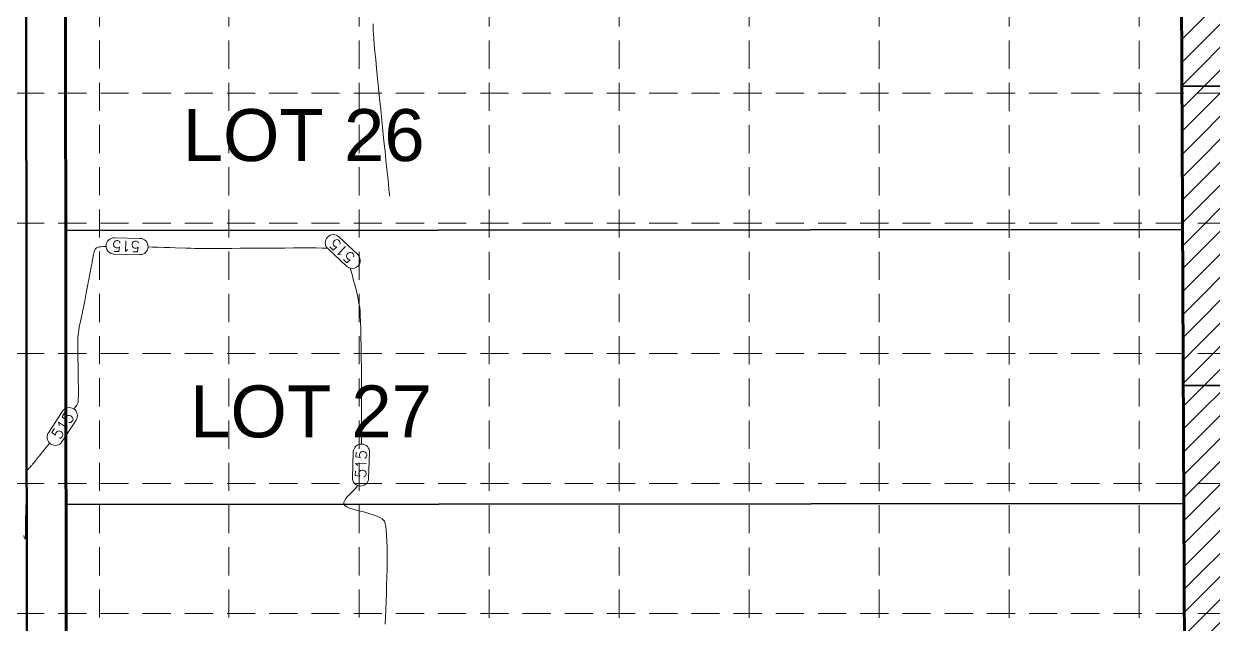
# Model space of a CAD drawing. Header units: feet. Extents: x -406 to 2003, y 7035 to 10885.
# Drawn here: x 343 to 893, y 8895 to 9172 of the extents above; entities that cross this region are included whole.
import ezdxf

# ---------------------------------------------------------------- set-up
doc = ezdxf.new("R2010")
doc.units = ezdxf.units.FT
doc.header["$LTSCALE"] = 40
doc.header["$MEASUREMENT"] = 0
doc.linetypes.add('HIDDEN', pattern=[0.375, 0.25, -0.125])
doc.linetypes.add('PHANTOM', pattern=[0.54, 0.24, -0.06, 0.06, -0.06, 0.06, -0.06])
for name, color, linetype, lineweight in [('1 PROPOSED CONTOURS', 35, 'Continuous', 0), ('boundary', 5, 'PHANTOM', 50), ('BOUNDLN', 1, 'PHANTOM', 80), ('LOT NUMBERS', 3, 'Continuous', 35), ('right of way', 3, 'Continuous', 40), ('SILT FENCE', 200, 'Continuous', 100)]:
    doc.layers.add(name, color=color, linetype=linetype, lineweight=lineweight)
for name, color, linetype in [('1 SODDED LOT', 2, 'Continuous'), ('GRID', 254, 'HIDDEN'), ('lot polys', 7, 'Continuous'), ('lots', 4, 'Continuous'), ('polys', 7, 'Continuous'), ('proposed pavement', 4, 'Continuous')]:
    doc.layers.add(name, color=color, linetype=linetype)
doc.styles.get("Standard").update_dxf_attribs({"font": 'ARIAL.TTF'})

msp = doc.modelspace()

# ---------------------------------------------------------------- hatches: boundary and pattern name
at = {"layer": '1 SODDED LOT', "linetype": 'Continuous'}
h = msp.add_hatch(dxfattribs=at)
h.set_pattern_fill('ANSI31', color=256, scale=60, angle=0.0961, style=0)
h.set_pattern_definition([(45.096133, (-8318.198, -519.389), (-5.3121915, 5.2943953), [])])
edge = h.paths.add_edge_path()
edge.add_line((881.04, 8591.24), (877.33, 9404.59))
edge.add_line((877.33, 9404.59), (1326.73, 9184.34))
edge.add_line((1326.73, 9184.34), (1344.07, 9179.13))
edge.add_line((1344.07, 9179.13), (1343.83, 9178.01))
edge.add_line((1343.83, 9178.01), (1343.38, 9174.85))
edge.add_line((1343.38, 9174.85), (1343.22, 9172.13))
edge.add_line((1343.22, 9172.13), (1343.2, 9169.01))
edge.add_line((1343.2, 9169.01), (1343.38, 9166.7))
edge.add_line((1343.38, 9166.7), (1343.42, 9166.09))
edge.add_line((1343.42, 9166.09), (1343.73, 9163.98))
edge.add_line((1343.73, 9163.98), (1343.91, 9162.66))
edge.add_line((1343.91, 9162.66), (1344.53, 9160.1))
edge.add_line((1344.53, 9160.1), (1345.27, 9157.5))
edge.add_line((1345.27, 9157.5), (1346.31, 9154.71))
edge.add_line((1346.31, 9154.71), (1347.66, 9151.76))
edge.add_line((1347.66, 9151.76), (1348.83, 9149.64))
edge.add_line((1348.83, 9149.64), (1350.01, 9147.66))
edge.add_arc((1380.17, 9165.66), 35.12, 210.8238, 238.4872)
edge.add_arc((1323.27, 9072.84), 73.75, 55.0478, 58.4872, ccw=False)
edge.add_arc((1358.57, 9123.35), 12.12, 41.9563, 55.0478, ccw=False)
edge.add_arc((1350.88, 9116.44), 22.46, 5.3474, 41.9563, ccw=False)
edge.add_line((1373.25, 9118.53), (1374.31, 8591.99))
edge.add_line((1374.31, 8591.99), (881.04, 8591.24))

# ---------------------------------------------------------------- linework, layer by layer
at = {"layer": '1 PROPOSED CONTOURS', "color": 35}
for points, elevation in [([(504.85, 9170.52), (504.85, 9172.3)], 510), ([(505.7, 9159.52), (505.4, 9162.77)], 510), ([(506.89, 9147.26), (506.46, 9151.69)], 510), ([(507.85, 9137.74), (507.36, 9142.58)], 510), ([(511.91, 9098.42), (511.59, 9101.53)], 510), ([(375.92, 9066.96), (375.78, 9066.39)], 515), ([(376.31, 9067.88), (376.09, 9067.43)], 515), ([(376.52, 9068.25), (376.31, 9067.88)], 515), ([(376.75, 9068.56), (376.52, 9068.25)], 515), ([(405.58, 9069.11), (402.92, 9069.2)], 515), ([(413.51, 9068.84), (410.92, 9068.93)], 515), ([(420.41, 9068.64), (418.3, 9068.69)], 515), ([(423.86, 9068.56), (422.28, 9068.59)], 515), ([(425.31, 9068.55), (423.86, 9068.56)], 515), ([(429.81, 9068.55), (427.31, 9068.55)], 515), ([(447.49, 9068.66), (443.47, 9068.63)], 515), ([(464.11, 9068.76), (460, 9068.73)], 515), ([(481.38, 9068.76), (478.57, 9068.77)], 515), ([(483.68, 9068.73), (481.38, 9068.76)], 515), ([(375.13, 9062.51), (375.01, 9061.85)], 515), ([(373.75, 9055.38), (373.61, 9054.63)], 515), ([(374.65, 9059.99), (374.51, 9059.26)], 515), ([(495.69, 9054.42), (495.12, 9056.5)], 515), ([(373.44, 9053.78), (373.25, 9052.8)], 515), ([(373.61, 9054.63), (373.44, 9053.78)], 515), ([(371.62, 9044.37), (371.46, 9043.56)], 515), ([(372.5, 9048.89), (372.34, 9048.08)], 515), ([(497.76, 9046.1), (497.3, 9048.09)], 515), ([(370.64, 9039.3), (370.42, 9038.19)], 515), ([(371.46, 9043.56), (371.31, 9042.78)], 515), ([(498.82, 9039.74), (498.7, 9041.1)], 515), ([(498.94, 9037.61), (498.82, 9039.74)], 515), ([(369.72, 9035.02), (369.48, 9034.05)], 515), ([(369.95, 9036.02), (369.72, 9035.02)], 515), ([(368.68, 9029.78), (368.54, 9028.47)], 515), ([(368.86, 9030.97), (368.68, 9029.78)], 515), ([(368.44, 9026.02), (368.43, 9024.21)], 515), ([(368.43, 9024.21), (368.44, 9022.11)], 515), ([(499.4, 9018.37), (499.32, 9023.09)], 515), ([(499.53, 9002.91), (499.5, 9008.2)], 515), ([(368.69, 9004.57), (368.7, 9002.44)], 515), ([(368.7, 9002.44), (368.7, 9000.59)], 515), ([(499.55, 8992.33), (499.55, 8997.59)], 515), ([(499.53, 8987.21), (499.55, 8992.33)], 515), ([(355, 8978.21), (354.37, 8977.42)], 515), ([(351.58, 8973.93), (351.05, 8973.27)], 515), ([(352.93, 8975.62), (352.22, 8974.74)], 515), ([(353.66, 8976.54), (352.93, 8975.62)], 515), ([(345.88, 8967.06), (345.55, 8966.69)], 515), ([(346.25, 8967.42), (345.88, 8967.06)], 515), ([(347.57, 8968.92), (347.12, 8968.36)], 515), ([(348.09, 8969.57), (347.57, 8968.92)], 515), ([(349.13, 8970.87), (348.62, 8970.24)], 515), ([(349.56, 8971.41), (349.13, 8970.87)], 515), ([(349.87, 8971.79), (349.56, 8971.41)], 515), ([(350, 8971.96), (349.87, 8971.79)], 515), ([(344.78, 8964.5), (344.79, 8963.93)], 515), ([(344.84, 8963.41), (344.89, 8962.96)], 515), ([(344.89, 8962.17), (344.88, 8961.85)], 515), ([(344.89, 8962.96), (344.9, 8962.59)], 515), ([(344.73, 8957.06), (344.69, 8955.87)], 515), ([(344.8, 8959.22), (344.76, 8958.19)], 515), ([(344.86, 8961.12), (344.84, 8960.74)], 515), ([(494.71, 8955.71), (495.69, 8956.7)], 515), ([(495.69, 8956.7), (496.64, 8957.74)], 515), ([(344.65, 8954.69), (344.62, 8953.58)], 515), ([(491.33, 8950.92), (491.38, 8951.41)], 515), ([(491.36, 8950.6), (491.33, 8950.92)], 515), ([(491.4, 8950.44), (491.36, 8950.6)], 515), ([(491.45, 8950.31), (491.4, 8950.44)], 515), ([(491.61, 8952.08), (492.14, 8952.94)], 515), ([(492.14, 8952.94), (492.87, 8953.83)], 515), ([(492.87, 8953.83), (493.75, 8954.75)], 515), ([(344.36, 8945.66), (344.34, 8945.04)], 515), ([(344.41, 8947.05), (344.39, 8946.41)], 515), ([(344.5, 8949.88), (344.47, 8949.11)], 515), ([(491.98, 8949.68), (491.61, 8950.05)], 515), ([(493.93, 8948.7), (492.71, 8949.23)], 515), ([(495.45, 8948.2), (493.93, 8948.7)], 515), ([(502.93, 8946.2), (500.99, 8946.73)], 515), ([(344.29, 8943.34), (344.26, 8942.59)], 515), ([(344.26, 8941.86), (344.28, 8940.88)], 515), ([(344.28, 8940.88), (344.3, 8939.74)], 515), ([(344.32, 8944.5), (344.31, 8943.96)], 515), ([(509.6, 8943.13), (509, 8943.65)], 515), ([(343.77, 8934.73), (343.62, 8935.19)], 515), ([(343.89, 8934.53), (343.77, 8934.73)], 515), ([(344, 8934.46), (343.96, 8934.47)], 515), ([(344.11, 8934.55), (344.04, 8934.47)], 515), ([(344.32, 8936.21), (344.27, 8935.31)], 515), ([(344.34, 8937.31), (344.32, 8936.21)], 515), ([(511.29, 8930.68), (511.22, 8933.61)], 515), ([(511.32, 8927.48), (511.29, 8930.68)], 515), ([(511.31, 8924.07), (511.32, 8927.48)], 515), ([(510.86, 8905.55), (510.99, 8909.28)], 515)]:
    msp.add_lwpolyline(points, dxfattribs=dict(at, elevation=elevation))
at = {"layer": '1 PROPOSED CONTOURS', "color": 35, "extrusion": (0.999598, 0.028342, 0), "elevation": 764.56}
msp.add_lwpolyline([(9151, 510), (9152.53, 510)], dxfattribs=at)
at = {"layer": '1 PROPOSED CONTOURS', "color": 35, "extrusion": (0.997818, 0.066027, 0), "elevation": 1109.19}
msp.add_lwpolyline([(9114.23, 510), (9115.65, 510)], dxfattribs=at)
at = {"layer": '1 PROPOSED CONTOURS', "color": 35, "extrusion": (0.996691, 0.081279, 0), "elevation": 1248.45}
msp.add_lwpolyline([(9094.1, 510), (9096.2, 510)], dxfattribs=at)
at = {"layer": '1 PROPOSED CONTOURS', "color": 35, "extrusion": (0.996079, 0.088468, 0), "elevation": 1314.03}
msp.add_lwpolyline([(9082.13, 510), (9084.85, 510)], dxfattribs=at)
at = {"layer": '1 PROPOSED CONTOURS', "color": 35, "extrusion": (0.995442, 0.09537, 0), "elevation": 1376.94}
msp.add_lwpolyline([(9065.8, 510), (9069.54, 510)], dxfattribs=at)
at = {"layer": '1 PROPOSED CONTOURS', "color": 35, "extrusion": (0.995257, 0.097284, 0), "elevation": 1394.37}
msp.add_lwpolyline([(9059.01, 510), (9063.14, 510)], dxfattribs=at)
at = {"layer": '1 PROPOSED CONTOURS', "color": 35, "extrusion": (0.995009, 0.099781, 0), "elevation": 1417.09}
msp.add_lwpolyline([(9046.33, 510), (9051.03, 510)], dxfattribs=at)
at = {"layer": '1 PROPOSED CONTOURS', "color": 35, "extrusion": (0.994854, 0.101316, 0), "elevation": 1431.04}
msp.add_lwpolyline([(9034.29, 510), (9039.26, 510)], dxfattribs=at)
at = {"layer": '1 PROPOSED CONTOURS', "color": 35, "extrusion": (0.994798, 0.10187, 0), "elevation": 1436.07}
msp.add_lwpolyline([(9028.49, 510), (9033.49, 510)], dxfattribs=at)
at = {"layer": '1 PROPOSED CONTOURS', "color": 35, "extrusion": (0.994751, 0.102322, 0), "elevation": 1440.17}
msp.add_lwpolyline([(9022.89, 510), (9027.84, 510)], dxfattribs=at)
at = {"layer": '1 PROPOSED CONTOURS', "color": 35, "extrusion": (0.994713, 0.10269, 0), "elevation": 1443.51}
msp.add_lwpolyline([(9017.52, 510), (9022.35, 510)], dxfattribs=at)
at = {"layer": '1 PROPOSED CONTOURS', "color": 35, "extrusion": (0.994683, 0.102986, 0), "elevation": 1446.19}
msp.add_lwpolyline([(9012.45, 510), (9017.09, 510)], dxfattribs=at)
at = {"layer": '1 PROPOSED CONTOURS', "color": 35, "extrusion": (0.994659, 0.103213, 0), "elevation": 1448.25}
msp.add_lwpolyline([(9007.75, 510), (9012.12, 510)], dxfattribs=at)
at = {"layer": '1 PROPOSED CONTOURS', "color": 35, "extrusion": (0.994643, 0.103371, 0), "elevation": 1449.68}
msp.add_lwpolyline([(9003.5, 510), (9007.52, 510)], dxfattribs=at)
at = {"layer": '1 PROPOSED CONTOURS', "color": 35, "extrusion": (0.994635, 0.103451, 0), "elevation": 1450.4}
msp.add_lwpolyline([(8999.77, 510), (9003.38, 510)], dxfattribs=at)
at = {"layer": '1 PROPOSED CONTOURS', "color": 35, "extrusion": (0.994657, 0.103234, 0), "elevation": 1448.44}
msp.add_lwpolyline([(8994.4, 510), (8996.96, 510)], dxfattribs=at)
at = {"layer": '1 PROPOSED CONTOURS', "color": 35, "extrusion": (0.994703, 0.102788, 0), "elevation": 1444.41}
msp.add_lwpolyline([(8993.46, 510), (8995.05, 510)], dxfattribs=at)
at = {"layer": '1 PROPOSED CONTOURS', "color": 35, "extrusion": (0.994781, 0.102033, 0), "elevation": 1437.59}
msp.add_lwpolyline([(8993.64, 510), (8994.55, 510)], dxfattribs=at)
at = {"layer": '1 PROPOSED CONTOURS', "color": 35, "extrusion": (0.994891, 0.10096, 0), "elevation": 1427.88}
msp.add_lwpolyline([(8994.73, 510), (8995.19, 510)], dxfattribs=at)
at = {"layer": '1 PROPOSED CONTOURS', "color": 35, "extrusion": (0.995006, 0.099817, 0), "elevation": 1417.55}
msp.add_lwpolyline([(8996.19, 510), (8996.37, 510)], dxfattribs=at)
at = {"layer": '1 PROPOSED CONTOURS', "color": 35, "linetype": 'Continuous', "elevation": 515}
for points in [[(385.32, 9073.46), (397.22, 9073.18)], [(397.05, 9065.69), (385.15, 9065.96)], [(495.28, 8962.71), (495.7, 8974.61)], [(503.19, 8974.35), (502.77, 8962.45)]]:
    msp.add_lwpolyline(points, dxfattribs=at)
at = {"layer": '1 PROPOSED CONTOURS', "color": 35, "linetype": 'Continuous', "extrusion": (0.684036, 0.729448, 0)}
for points, elevation in [([(5850.16, 515), (5838.25, 515)], 6953.5), ([(5838.25, 515), (5850.16, 515)], 6946)]:
    msp.add_lwpolyline(points, dxfattribs=dict(at, elevation=elevation))
at = {"layer": '1 PROPOSED CONTOURS', "color": 35, "extrusion": (-0.985926, 0.167182, 0), "elevation": 1145.25}
msp.add_lwpolyline([(-9001.61, 515), (-9000.94, 515)], dxfattribs=at)
at = {"layer": '1 PROPOSED CONTOURS', "color": 35, "extrusion": (0.938801, -0.344461, 0), "elevation": -2770.3}
msp.add_lwpolyline([(8642.06, 515), (8641.56, 515)], dxfattribs=at)
at = {"layer": '1 PROPOSED CONTOURS', "color": 35, "extrusion": (0.660945, -0.750434, 0), "elevation": -6556.34}
msp.add_lwpolyline([(6276.95, 515), (6276.55, 515)], dxfattribs=at)
at = {"layer": '1 PROPOSED CONTOURS', "color": 35, "extrusion": (0.512115, -0.858917, 0), "elevation": -7596.27}
msp.add_lwpolyline([(4968.6, 515), (4968.14, 515)], dxfattribs=at)
at = {"layer": '1 PROPOSED CONTOURS', "color": 35, "extrusion": (0.292538, -0.956254, 0), "elevation": -8561.91}
msp.add_lwpolyline([(3014.36, 515), (3013.98, 515)], dxfattribs=at)
at = {"layer": '1 PROPOSED CONTOURS', "color": 35, "extrusion": (-0.159365, 0.98722, 0), "elevation": 8893.05}
msp.add_lwpolyline([(-1818.88, 515), (-1818.29, 515)], dxfattribs=at)
at = {"layer": '1 PROPOSED CONTOURS', "color": 35, "extrusion": (0.102645, -0.994718, 0), "elevation": -8982.52}
msp.add_lwpolyline([(1308.08, 515), (1307.3, 515)], dxfattribs=at)
at = {"layer": '1 PROPOSED CONTOURS', "color": 35, "extrusion": (-0.071703, 0.997426, 0), "elevation": 9018.81}
msp.add_lwpolyline([(-1029.43, 515), (-1028.49, 515)], dxfattribs=at)
at = {"layer": '1 PROPOSED CONTOURS', "color": 35, "extrusion": (0.052414, -0.998625, 0), "elevation": -9037.02}
msp.add_lwpolyline([(856.02, 515), (854.95, 515)], dxfattribs=at)
at = {"layer": '1 PROPOSED CONTOURS', "color": 35, "extrusion": (0.039385, -0.999224, 0), "elevation": -9047.42}
msp.add_lwpolyline([(738.4, 515), (738.09, 515)], dxfattribs=at)
at = {"layer": '1 PROPOSED CONTOURS', "color": 35, "extrusion": (0.033845, 0.999427, 0), "elevation": 9077.64}
msp.add_lwpolyline([(-95.74, 515), (-93.71, 515)], dxfattribs=at)
at = {"layer": '1 PROPOSED CONTOURS', "color": 35, "extrusion": (0.034194, 0.999415, 0), "elevation": 9077.68}
msp.add_lwpolyline([(-97.92, 515), (-95.24, 515)], dxfattribs=at)
at = {"layer": '1 PROPOSED CONTOURS', "color": 35, "extrusion": (0.033872, 0.999426, 0), "elevation": 9077.65}
msp.add_lwpolyline([(-103.51, 515), (-100.85, 515)], dxfattribs=at)
at = {"layer": '1 PROPOSED CONTOURS', "color": 35, "extrusion": (0.032094, 0.999485, 0), "elevation": 9077.44}
msp.add_lwpolyline([(-124.72, 515), (-122.25, 515)], dxfattribs=at)
at = {"layer": '1 PROPOSED CONTOURS', "color": 35, "extrusion": (0.030447, 0.999536, 0), "elevation": 9077.23}
msp.add_lwpolyline([(-141.99, 515), (-139.68, 515)], dxfattribs=at)
at = {"layer": '1 PROPOSED CONTOURS', "color": 35, "extrusion": (0.024414, 0.999702, 0), "elevation": 9076.2}
msp.add_lwpolyline([(-200.75, 515), (-198.89, 515)], dxfattribs=at)
at = {"layer": '1 PROPOSED CONTOURS', "color": 35, "extrusion": (0.001123, 0.999999, 0), "elevation": 9069.02}
msp.add_lwpolyline([(-417.13, 515), (-415.12, 515)], dxfattribs=at)
at = {"layer": '1 PROPOSED CONTOURS', "color": 35, "extrusion": (0.004337, -0.999991, 0), "elevation": -9066.6}
msp.add_lwpolyline([(472.06, 515), (469.13, 515)], dxfattribs=at)
at = {"layer": '1 PROPOSED CONTOURS', "color": 35, "extrusion": (-0.005527, 0.999985, 0), "elevation": 9066.03}
msp.add_lwpolyline([(-486.14, 515), (-482.85, 515)], dxfattribs=at)
at = {"layer": '1 PROPOSED CONTOURS', "color": 35, "extrusion": (-0.006228, 0.999981, 0), "elevation": 9065.69}
msp.add_lwpolyline([(-496.1, 515), (-492.5, 515)], dxfattribs=at)
at = {"layer": '1 PROPOSED CONTOURS', "color": 35, "extrusion": (-0.006591, 0.999978, 0), "elevation": 9065.51}
msp.add_lwpolyline([(-503.23, 515), (-499.39, 515)], dxfattribs=at)
at = {"layer": '1 PROPOSED CONTOURS', "color": 35, "extrusion": (0.006576, -0.999978, 0), "elevation": -9065.52}
msp.add_lwpolyline([(511.26, 515), (507.12, 515)], dxfattribs=at)
at = {"layer": '1 PROPOSED CONTOURS', "color": 35, "extrusion": (0.00625, -0.99998, 0), "elevation": -9065.68}
msp.add_lwpolyline([(512.49, 515), (508.3, 515)], dxfattribs=at)
at = {"layer": '1 PROPOSED CONTOURS', "color": 35, "extrusion": (0.005709, -0.999984, 0), "elevation": -9065.96}
msp.add_lwpolyline([(511.76, 515), (507.58, 515)], dxfattribs=at)
at = {"layer": '1 PROPOSED CONTOURS', "color": 35, "extrusion": (0.003853, -0.999993, 0), "elevation": -9066.9}
msp.add_lwpolyline([(503.02, 515), (499.05, 515)], dxfattribs=at)
at = {"layer": '1 PROPOSED CONTOURS', "color": 35, "extrusion": (-0.002404, 0.999997, 0), "elevation": 9067.62}
msp.add_lwpolyline([(-493.66, 515), (-489.88, 515)], dxfattribs=at)
at = {"layer": '1 PROPOSED CONTOURS', "color": 35, "extrusion": (-0.000436926, 1, 0), "elevation": 9068.57}
msp.add_lwpolyline([(-479.34, 515), (-475.82, 515)], dxfattribs=at)
at = {"layer": '1 PROPOSED CONTOURS', "color": 35, "extrusion": (0.002289, 0.999997, 0), "elevation": 9069.85}
msp.add_lwpolyline([(-457.81, 515), (-454.62, 515)], dxfattribs=at)
at = {"layer": '1 PROPOSED CONTOURS', "color": 35, "extrusion": (0.98172, -0.190329, 0), "elevation": -1356.58}
for points in [[(8966.34, 515), (8965.68, 515)], [(8967.58, 515), (8966.96, 515)], [(8969, 515), (8968.24, 515)], [(8961.71, 515), (8960.99, 515)], [(8963.21, 515), (8962.44, 515)], [(8956.65, 515), (8955.89, 515)], [(8957.46, 515), (8956.65, 515)], [(8950.64, 515), (8949.77, 515)], [(8951.59, 515), (8950.64, 515)], [(8952.64, 515), (8951.59, 515)], [(8953.55, 515), (8952.64, 515)], [(8948.16, 515), (8947.35, 515)]]:
    msp.add_lwpolyline(points, dxfattribs=at)
at = {"layer": '1 PROPOSED CONTOURS', "color": 35, "extrusion": (-0.98172, 0.190329, 0), "elevation": 1356.58}
for points in [[(-8966.96, 515), (-8966.34, 515)], [(-8962.44, 515), (-8961.71, 515)], [(-8964.08, 515), (-8963.21, 515)], [(-8964.94, 515), (-8964.08, 515)], [(-8955.14, 515), (-8954.38, 515)], [(-8955.89, 515), (-8955.14, 515)], [(-8958.35, 515), (-8957.46, 515)], [(-8945.61, 515), (-8944.61, 515)], [(-8946.51, 515), (-8945.61, 515)], [(-8947.35, 515), (-8946.51, 515)]]:
    msp.add_lwpolyline(points, dxfattribs=at)
at = {"layer": '1 PROPOSED CONTOURS', "color": 35, "extrusion": (0.98489, -0.173181, 0), "elevation": -1199.97}
msp.add_lwpolyline([(8992.2, 515), (8991.29, 515)], dxfattribs=at)
at = {"layer": '1 PROPOSED CONTOURS', "color": 35, "extrusion": (0.988802, -0.149233, 0), "elevation": -981.44}
msp.add_lwpolyline([(9019.51, 515), (9018.67, 515)], dxfattribs=at)
at = {"layer": '1 PROPOSED CONTOURS', "color": 35, "extrusion": (-0.989436, 0.144968, 0), "elevation": 942.54}
msp.add_lwpolyline([(-9024.42, 515), (-9023.66, 515)], dxfattribs=at)
at = {"layer": '1 PROPOSED CONTOURS', "color": 35, "extrusion": (0.957265, 0.289211, 0), "elevation": 3093.22}
msp.add_lwpolyline([(8528.35, 515), (8529.32, 515)], dxfattribs=at)
at = {"layer": '1 PROPOSED CONTOURS', "color": 35, "extrusion": (0.960671, 0.277689, 0), "elevation": 2990.54}
msp.add_lwpolyline([(8562.83, 515), (8564.9, 515)], dxfattribs=at)
at = {"layer": '1 PROPOSED CONTOURS', "color": 35, "extrusion": (0.966336, 0.257283, 0), "elevation": 2808.55}
msp.add_lwpolyline([(8619.88, 515), (8622.08, 515)], dxfattribs=at)
at = {"layer": '1 PROPOSED CONTOURS', "color": 35, "extrusion": (0.969025, 0.246961, 0), "elevation": 2716.45}
msp.add_lwpolyline([(8647.16, 515), (8649.35, 515)], dxfattribs=at)
at = {"layer": '1 PROPOSED CONTOURS', "color": 35, "extrusion": (0.971834, 0.235668, 0), "elevation": 2615.65}
msp.add_lwpolyline([(8676.04, 515), (8678.18, 515)], dxfattribs=at)
at = {"layer": '1 PROPOSED CONTOURS', "color": 35, "extrusion": (0.978471, 0.206382, 0), "elevation": 2354}
msp.add_lwpolyline([(8746.72, 515), (8748.62, 515)], dxfattribs=at)
at = {"layer": '1 PROPOSED CONTOURS', "color": 35, "extrusion": (0.982732, 0.185037, 0), "elevation": 2163.07}
msp.add_lwpolyline([(8794.18, 515), (8795.89, 515)], dxfattribs=at)
at = {"layer": '1 PROPOSED CONTOURS', "color": 35, "extrusion": (0.987993, 0.154501, 0), "elevation": 1889.56}
msp.add_lwpolyline([(8855.49, 515), (8856.97, 515)], dxfattribs=at)
at = {"layer": '1 PROPOSED CONTOURS', "color": 35, "extrusion": (0.979236, -0.202724, 0), "elevation": -1469.62}
msp.add_lwpolyline([(8920.37, 515), (8919.33, 515)], dxfattribs=at)
at = {"layer": '1 PROPOSED CONTOURS', "color": 35, "extrusion": (0.974975, -0.222314, 0), "elevation": -1648.16}
msp.add_lwpolyline([(8890.12, 515), (8889.11, 515)], dxfattribs=at)
at = {"layer": '1 PROPOSED CONTOURS', "color": 35, "extrusion": (0.975426, -0.220326, 0), "elevation": -1630.01}
msp.add_lwpolyline([(8896.55, 515), (8895.48, 515)], dxfattribs=at)
at = {"layer": '1 PROPOSED CONTOURS', "color": 35, "extrusion": (0.979483, -0.201525, 0), "elevation": -1458.6}
msp.add_lwpolyline([(8927.41, 515), (8926.26, 515)], dxfattribs=at)
at = {"layer": '1 PROPOSED CONTOURS', "color": 35, "extrusion": (0.99923, 0.039235, 0), "elevation": 853.15}
msp.add_lwpolyline([(9008.27, 515), (9011.08, 515)], dxfattribs=at)
at = {"layer": '1 PROPOSED CONTOURS', "color": 35, "extrusion": (0.999556, 0.029786, 0), "elevation": 767.94}
msp.add_lwpolyline([(9012.52, 515), (9015.93, 515)], dxfattribs=at)
at = {"layer": '1 PROPOSED CONTOURS', "color": 35, "extrusion": (-0.999735, 0.02302, 0), "elevation": -160.57}
msp.add_lwpolyline([(-9033.55, 515), (-9032.11, 515)], dxfattribs=at)
at = {"layer": '1 PROPOSED CONTOURS', "color": 35, "extrusion": (0.998251, -0.059115, 0), "elevation": -165.83}
msp.add_lwpolyline([(9034.47, 515), (9033.45, 515)], dxfattribs=at)
at = {"layer": '1 PROPOSED CONTOURS', "color": 35, "extrusion": (0.984446, -0.175689, 0), "elevation": -1223.53}
msp.add_lwpolyline([(8956.4, 515), (8955.3, 515)], dxfattribs=at)
at = {"layer": '1 PROPOSED CONTOURS', "color": 35, "extrusion": (0.999726, 0.023422, 0), "elevation": 710.55}
msp.add_lwpolyline([(9013.29, 515), (9017.22, 515)], dxfattribs=at)
at = {"layer": '1 PROPOSED CONTOURS', "color": 35, "extrusion": (0.999825, 0.018688, 0), "elevation": 667.86}
msp.add_lwpolyline([(9012.19, 515), (9016.56, 515)], dxfattribs=at)
at = {"layer": '1 PROPOSED CONTOURS', "color": 35, "extrusion": (0.99995, 0.009955, 0), "elevation": 458.24}
msp.add_lwpolyline([(9018, 515), (9015.67, 515)], dxfattribs=at)
at = {"layer": '1 PROPOSED CONTOURS', "color": 35, "extrusion": (0.999908, 0.013574, 0), "elevation": 490.87}
msp.add_lwpolyline([(9013.95, 515), (9011.45, 515)], dxfattribs=at)
at = {"layer": '1 PROPOSED CONTOURS', "color": 35, "extrusion": (0.999878, 0.015603, 0), "elevation": 509.15}
msp.add_lwpolyline([(9010.44, 515), (9007.84, 515)], dxfattribs=at)
at = {"layer": '1 PROPOSED CONTOURS', "color": 35, "extrusion": (0.999932, 0.011626, 0), "elevation": 604.21}
msp.add_lwpolyline([(9006.96, 515), (9011.96, 515)], dxfattribs=at)
at = {"layer": '1 PROPOSED CONTOURS', "color": 35, "extrusion": (0.999866, 0.016375, 0), "elevation": 516.1}
msp.add_lwpolyline([(9007.44, 515), (9004.81, 515)], dxfattribs=at)
at = {"layer": '1 PROPOSED CONTOURS', "color": 35, "extrusion": (0.999872, 0.016001, 0), "elevation": 512.73}
msp.add_lwpolyline([(9005, 515), (9002.39, 515)], dxfattribs=at)
at = {"layer": '1 PROPOSED CONTOURS', "color": 35, "extrusion": (0.999962, 0.008672, 0), "elevation": 577.6}
msp.add_lwpolyline([(9003.53, 515), (9008.71, 515)], dxfattribs=at)
at = {"layer": '1 PROPOSED CONTOURS', "color": 35, "extrusion": (0.999896, 0.014413, 0), "elevation": 498.44}
msp.add_lwpolyline([(9003.19, 515), (9000.68, 515)], dxfattribs=at)
at = {"layer": '1 PROPOSED CONTOURS', "color": 35, "extrusion": (0.999936, 0.011336, 0), "elevation": 470.74}
msp.add_lwpolyline([(9002.17, 515), (8999.81, 515)], dxfattribs=at)
at = {"layer": '1 PROPOSED CONTOURS', "color": 35, "extrusion": (0.999846, -0.017538, 0), "elevation": 210.79}
msp.add_lwpolyline([(9005.67, 515), (9004.18, 515)], dxfattribs=at)
at = {"layer": '1 PROPOSED CONTOURS', "color": 35, "extrusion": (0.999995, 0.003027, 0), "elevation": 526.78}
msp.add_lwpolyline([(8996.04, 515), (9001.35, 515)], dxfattribs=at)
at = {"layer": '1 PROPOSED CONTOURS', "color": 35, "extrusion": (0.814772, -0.579782, 0), "elevation": -4916.12}
msp.add_lwpolyline([(7540.99, 515), (7540.96, 515)], dxfattribs=at)
at = {"layer": '1 PROPOSED CONTOURS', "color": 35, "extrusion": (0.775886, -0.630873, 0), "elevation": -5389.91}
msp.add_lwpolyline([(7210.61, 515), (7209.97, 515)], dxfattribs=at)
at = {"layer": '1 PROPOSED CONTOURS', "color": 35, "extrusion": (0.757278, -0.653093, 0), "elevation": -5596.61}
msp.add_lwpolyline([(7051.94, 515), (7051.38, 515)], dxfattribs=at)
at = {"layer": '1 PROPOSED CONTOURS', "color": 35, "extrusion": (0.774438, -0.63265, 0), "elevation": -5406.42}
msp.add_lwpolyline([(7199.32, 515), (7198.79, 515)], dxfattribs=at)
at = {"layer": '1 PROPOSED CONTOURS', "color": 35, "extrusion": (0.82614, -0.563465, 0), "elevation": -4765.03}
msp.add_lwpolyline([(7639.52, 515), (7638.98, 515)], dxfattribs=at)
at = {"layer": '1 PROPOSED CONTOURS', "color": 35, "extrusion": (0.88968, -0.456584, 0), "elevation": -3780.12}
msp.add_lwpolyline([(8172.41, 515), (8171.81, 515)], dxfattribs=at)
at = {"layer": '1 PROPOSED CONTOURS', "color": 35, "extrusion": (-0.940513, 0.339758, 0), "elevation": 2710.34}
msp.add_lwpolyline([(-8587.42, 515), (-8586.71, 515)], dxfattribs=at)
at = {"layer": '1 PROPOSED CONTOURS', "color": 35, "extrusion": (0.990568, -0.137024, 0), "elevation": -867.81}
msp.add_lwpolyline([(8963.67, 515), (8963.07, 515)], dxfattribs=at)
at = {"layer": '1 PROPOSED CONTOURS', "color": 35, "extrusion": (-0.998834, 0.048278, 0), "elevation": 66.22}
msp.add_lwpolyline([(-9006.41, 515), (-9005.33, 515)], dxfattribs=at)
at = {"layer": '1 PROPOSED CONTOURS', "color": 35, "linetype": 'Continuous', "extrusion": (0.83674, -0.5476, 0)}
for points, elevation in [([(7711.1, 515), (7723.01, 515)], -4622.4), ([(7723.01, 515), (7711.1, 515)], -4614.9)]:
    msp.add_lwpolyline(points, dxfattribs=dict(at, elevation=elevation))
at = {"layer": '1 PROPOSED CONTOURS', "color": 35, "extrusion": (0.999976, -0.0069, 0), "elevation": 437.51}
msp.add_lwpolyline([(8985.54, 515), (8990.44, 515)], dxfattribs=at)
at = {"layer": '1 PROPOSED CONTOURS', "color": 35, "extrusion": (0.780856, -0.624711, 0)}
for points, elevation in [([(7233.06, 515), (7232.46, 515)], -5331.59), ([(7225.06, 515), (7224.9, 515)], -5331.59), ([(7225.26, 515), (7225.06, 515)], -5331.59), ([(7225.53, 515), (7225.26, 515)], -5331.59), ([(7226.13, 515), (7225.53, 515)], -5331.59), ([(7228.01, 515), (7226.98, 515)], -5331.59), ([(7231.45, 515), (7230.32, 515)], -5331.59), ([(7222.25, 515), (7221.39, 515)], -5331.58), ([(7224.61, 515), (7224.46, 515)], -5331.59), ([(7224.77, 515), (7224.61, 515)], -5331.59), ([(7224.9, 515), (7224.77, 515)], -5331.59)]:
    msp.add_lwpolyline(points, dxfattribs=dict(at, elevation=elevation))
at = {"layer": '1 PROPOSED CONTOURS', "color": 35, "extrusion": (0.999936, -0.011357, 0), "elevation": 397.45}
msp.add_lwpolyline([(8983.32, 515), (8987.4, 515)], dxfattribs=at)
at = {"layer": '1 PROPOSED CONTOURS', "color": 35, "extrusion": (0.70846, -0.705751, 0), "elevation": -6083.46}
msp.add_lwpolyline([(6598.01, 515), (6597.43, 515)], dxfattribs=at)
at = {"layer": '1 PROPOSED CONTOURS', "color": 35, "extrusion": (0.753881, -0.657011, 0), "elevation": -5630.63}
msp.add_lwpolyline([(6989.13, 515), (6988.44, 515)], dxfattribs=at)
at = {"layer": '1 PROPOSED CONTOURS', "color": 35, "extrusion": (0.995079, -0.099083, 0), "elevation": -545.15}
msp.add_lwpolyline([(8955.15, 515), (8954.55, 515)], dxfattribs=at)
at = {"layer": '1 PROPOSED CONTOURS', "color": 35, "extrusion": (0.995911, 0.090337, 0), "elevation": 1153.16}
msp.add_lwpolyline([(8896.13, 515), (8895.61, 515)], dxfattribs=at)
at = {"layer": '1 PROPOSED CONTOURS', "color": 35, "extrusion": (0.966166, -0.257922, 0), "elevation": -1979.12}
msp.add_lwpolyline([(8751.35, 515), (8750.71, 515)], dxfattribs=at)
at = {"layer": '1 PROPOSED CONTOURS', "color": 35, "extrusion": (0.999488, -0.032005, 0), "elevation": 57.88}
for points in [[(8967.98, 515), (8967.56, 515)], [(8968.3, 515), (8967.98, 515)], [(8969.03, 515), (8968.62, 515)], [(8964.64, 515), (8963.5, 515)], [(8967.19, 515), (8966.54, 515)], [(8957.15, 515), (8956.32, 515)], [(8958.05, 515), (8957.15, 515)], [(8960.02, 515), (8959.03, 515)], [(8962.32, 515), (8961.14, 515)], [(8951.48, 515), (8950.94, 515)], [(8954.15, 515), (8953.49, 515)], [(8954.83, 515), (8954.15, 515)], [(8955.55, 515), (8954.83, 515)]]:
    msp.add_lwpolyline(points, dxfattribs=at)
at = {"layer": '1 PROPOSED CONTOURS', "color": 35, "extrusion": (-0.908632, 0.417597, 0), "elevation": 3430.58}
msp.add_lwpolyline([(-8291.21, 515), (-8290.61, 515)], dxfattribs=at)
at = {"layer": '1 PROPOSED CONTOURS', "color": 35, "extrusion": (0.827045, -0.562135, 0), "elevation": -4754.71}
msp.add_lwpolyline([(7610.1, 515), (7609.58, 515)], dxfattribs=at)
at = {"layer": '1 PROPOSED CONTOURS', "color": 35, "extrusion": (-0.999488, 0.032005, 0), "elevation": -57.88}
for points in [[(-8966.54, 515), (-8965.67, 515)], [(-8959.03, 515), (-8958.05, 515)], [(-8952.85, 515), (-8952.09, 515)], [(-8950.39, 515), (-8949.78, 515)]]:
    msp.add_lwpolyline(points, dxfattribs=at)
at = {"layer": '1 PROPOSED CONTOURS', "color": 35, "extrusion": (0.782611, -0.622511, 0), "elevation": -5187.61}
msp.add_lwpolyline([(7319.59, 515), (7320.96, 515)], dxfattribs=at)
at = {"layer": '1 PROPOSED CONTOURS', "color": 35, "extrusion": (0.846679, -0.532103, 0), "elevation": -4345.8}
msp.add_lwpolyline([(7849.96, 515), (7850.29, 515)], dxfattribs=at)
at = {"layer": '1 PROPOSED CONTOURS', "color": 35, "extrusion": (0.942131, -0.335244, 0), "elevation": -2537.96}
msp.add_lwpolyline([(8598.14, 515), (8598.84, 515)], dxfattribs=at)
at = {"layer": '1 PROPOSED CONTOURS', "color": 35, "extrusion": (0.706882, -0.707332, 0), "elevation": -5984.96}
msp.add_lwpolyline([(6679.19, 515), (6680.55, 515)], dxfattribs=at)
at = {"layer": '1 PROPOSED CONTOURS', "color": 35, "extrusion": (0.853276, 0.52146, 0), "elevation": 5086.57}
msp.add_lwpolyline([(7380.51, 515), (7380.81, 515)], dxfattribs=at)
at = {"layer": '1 PROPOSED CONTOURS', "color": 35, "extrusion": (0.531648, 0.846965, 0), "elevation": 7841.63}
msp.add_lwpolyline([(4340.53, 515), (4341.39, 515)], dxfattribs=at)
at = {"layer": '1 PROPOSED CONTOURS', "color": 35, "extrusion": (0.270237, 0.962794, 0), "elevation": 8749.16}
msp.add_lwpolyline([(1939.33, 515), (1941.12, 515)], dxfattribs=at)
at = {"layer": '1 PROPOSED CONTOURS', "color": 35, "extrusion": (0.250942, 0.968002, 0), "elevation": 8786.17}
msp.add_lwpolyline([(1762.15, 515), (1764.09, 515)], dxfattribs=at)
at = {"layer": '1 PROPOSED CONTOURS', "color": 35, "extrusion": (0.249379, 0.968406, 0), "elevation": 8789}
msp.add_lwpolyline([(1745.97, 515), (1747.97, 515)], dxfattribs=at)
at = {"layer": '1 PROPOSED CONTOURS', "color": 35, "extrusion": (0.294471, 0.95566, 0), "elevation": 8697.62}
msp.add_lwpolyline([(2151.81, 515), (2153.77, 515)], dxfattribs=at)
at = {"layer": '1 PROPOSED CONTOURS', "color": 35, "extrusion": (0.346413, 0.938082, 0), "elevation": 8566.6}
msp.add_lwpolyline([(2623.51, 515), (2625.34, 515)], dxfattribs=at)
at = {"layer": '1 PROPOSED CONTOURS', "color": 35, "extrusion": (0.4277, 0.903921, 0), "elevation": 8302.19}
msp.add_lwpolyline([(3366.27, 515), (3367.93, 515)], dxfattribs=at)
at = {"layer": '1 PROPOSED CONTOURS', "color": 35, "extrusion": (-0.999988, 0.00499, 0), "elevation": -299.64}
msp.add_lwpolyline([(-8944.19, 515), (-8943.47, 515)], dxfattribs=at)
at = {"layer": '1 PROPOSED CONTOURS', "color": 35, "extrusion": (0.999798, 0.020086, 0), "elevation": 523.8}
msp.add_lwpolyline([(8931.02, 515), (8929.8, 515)], dxfattribs=at)
at = {"layer": '1 PROPOSED CONTOURS', "color": 35, "extrusion": (0.53659, 0.843843, 0), "elevation": 7820.16}
msp.add_lwpolyline([(4369.55, 515), (4370.73, 515)], dxfattribs=at)
at = {"layer": '1 PROPOSED CONTOURS', "color": 35, "extrusion": (0.750206, 0.661205, 0), "elevation": 6295.55}
msp.add_lwpolyline([(6371.75, 515), (6372.24, 515)], dxfattribs=at)
at = {"layer": '1 PROPOSED CONTOURS', "color": 35, "extrusion": (0.812513, 0.582942, 0), "elevation": 5627.44}
msp.add_lwpolyline([(6968.63, 515), (6968.86, 515)], dxfattribs=at)
at = {"layer": '1 PROPOSED CONTOURS', "color": 35, "extrusion": (0.859186, 0.511663, 0), "elevation": 5013.82}
msp.add_lwpolyline([(7422.21, 515), (7422.36, 515)], dxfattribs=at)
at = {"layer": '1 PROPOSED CONTOURS', "color": 35, "extrusion": (0.912345, 0.409423, 0), "elevation": 4126.66}
msp.add_lwpolyline([(7949.37, 515), (7949.73, 515)], dxfattribs=at)
at = {"layer": '1 PROPOSED CONTOURS', "color": 35, "extrusion": (0.956117, 0.292984, 0), "elevation": 3107.79}
msp.add_lwpolyline([(8399.53, 515), (8400.21, 515)], dxfattribs=at)
at = {"layer": '1 PROPOSED CONTOURS', "color": 35, "extrusion": (0.98082, 0.194917, 0), "elevation": 2243.54}
msp.add_lwpolyline([(8669.3, 515), (8670.47, 515)], dxfattribs=at)
at = {"layer": '1 PROPOSED CONTOURS', "color": 35, "extrusion": (0.992468, 0.122507, 0), "elevation": 1602.11}
msp.add_lwpolyline([(8808.56, 515), (8810.42, 515)], dxfattribs=at)
at = {"layer": '1 PROPOSED CONTOURS', "color": 35, "extrusion": (0.977735, 0.209844, 0), "elevation": 2210.97}
msp.add_lwpolyline([(8664.14, 515), (8664.98, 515)], dxfattribs=at)
at = {"layer": '1 PROPOSED CONTOURS', "color": 35, "extrusion": (0.611398, 0.791323, 0), "elevation": 7280.35}
msp.add_lwpolyline([(5190.33, 515), (5190.43, 515)], dxfattribs=at)
at = {"layer": '1 PROPOSED CONTOURS', "color": 35, "extrusion": (0.30489, -0.952388, 0), "elevation": -8404.19}
msp.add_lwpolyline([(3051.69, 515), (3051.65, 515)], dxfattribs=at)
at = {"layer": '1 PROPOSED CONTOURS', "color": 35, "extrusion": (0.945241, -0.326373, 0), "elevation": -2590.73}
msp.add_lwpolyline([(8557.87, 515), (8557.61, 515)], dxfattribs=at)
at = {"layer": '1 PROPOSED CONTOURS', "color": 35, "extrusion": (0.988924, -0.148425, 0), "elevation": -985.76}
msp.add_lwpolyline([(8887.44, 515), (8886.91, 515)], dxfattribs=at)
at = {"layer": '1 PROPOSED CONTOURS', "color": 35, "extrusion": (0.999963, 0.008591, 0), "elevation": 421.11}
msp.add_lwpolyline([(8935.23, 515), (8934.02, 515)], dxfattribs=at)
at = {"layer": '1 PROPOSED CONTOURS', "color": 35, "extrusion": (0.997193, 0.074873, 0), "elevation": 1178.75}
msp.add_lwpolyline([(8872.88, 515), (8875.14, 515)], dxfattribs=at)
at = {"layer": '1 PROPOSED CONTOURS', "color": 35, "extrusion": (0.999014, 0.044398, 0), "elevation": 907.35}
msp.add_lwpolyline([(8902.1, 515), (8904.73, 515)], dxfattribs=at)
at = {"layer": '1 PROPOSED CONTOURS', "color": 35, "extrusion": (0.999923, -0.012395, 0), "elevation": 400.66}
msp.add_lwpolyline([(8926.15, 515), (8929.72, 515)], dxfattribs=at)
at = {"layer": '1 PROPOSED CONTOURS', "color": 35, "extrusion": (-0.999811, 0.019427, 0), "elevation": -337.87}
msp.add_lwpolyline([(-8925.05, 515), (-8928.74, 515)], dxfattribs=at)
at = {"layer": '1 PROPOSED CONTOURS', "color": 35, "extrusion": (0.999566, -0.029453, 0), "elevation": 248.36}
msp.add_lwpolyline([(8920.47, 515), (8924.24, 515)], dxfattribs=at)
at = {"layer": '1 PROPOSED CONTOURS', "color": 35, "extrusion": (0.999687, -0.025014, 0), "elevation": 287.99}
msp.add_lwpolyline([(8923.05, 515), (8926.8, 515)], dxfattribs=at)
at = {"layer": '1 PROPOSED CONTOURS', "color": 35, "extrusion": (-0.999299, 0.037436, 0), "elevation": -177.12}
msp.add_lwpolyline([(-8911.26, 515), (-8914.78, 515)], dxfattribs=at)
at = {"layer": '1 PROPOSED CONTOURS', "color": 35, "extrusion": (0.999367, -0.03558, 0), "elevation": 193.68}
msp.add_lwpolyline([(8914.43, 515), (8918.08, 515)], dxfattribs=at)
at = {"layer": '1 PROPOSED CONTOURS', "color": 35, "extrusion": (0.999259, -0.038494, 0), "elevation": 167.69}
msp.add_lwpolyline([(8908.1, 515), (8911.44, 515)], dxfattribs=at)
at = {"layer": '1 PROPOSED CONTOURS', "color": 35, "linetype": 'Continuous', "extrusion": (0, 0, -1)}
for centre, start, end in [((-385.24, 9069.71, -515), 271.3122, 91.3122), ((-397.14, 9069.44, -515), 91.3122, 271.3122), ((-486.5, 9071.2, -515), 313.1599, 133.1599), ((-495.18, 9063.06, -515), 133.1599, 313.1599), ((-364.51, 8991.32, -515), 33.2025, 213.2025), ((-357.99, 8981.36, -515), 213.2025, 33.2025), ((-499.45, 8974.48, -515), 2.0211, 182.0211), ((-499.03, 8962.58, -515), 182.0211, 2.0211)]:
    msp.add_arc(centre, 3.75, start, end, dxfattribs=at)
at = {"layer": '1 SODDED LOT', "linetype": 'Continuous'}
msp.add_lwpolyline([(881.04, 8591.24), (877.33, 9404.59), (1326.73, 9184.34), (1344.07, 9179.13), (1343.83, 9178.01), (1343.38, 9174.85), (1343.22, 9172.13), (1343.2, 9169.01), (1343.38, 9166.7), (1343.42, 9166.09), (1343.73, 9163.98), (1343.91, 9162.66), (1344.53, 9160.1), (1345.27, 9157.5), (1346.31, 9154.71), (1347.66, 9151.76), (1348.83, 9149.64), (1350.01, 9147.66, 0.121294), (1361.82, 9135.71, -0.015008), (1365.52, 9133.29, -0.057185), (1367.59, 9131.46, -0.161109), (1373.25, 9118.53), (1374.31, 8591.99)], format="xyb", close=True, dxfattribs=at)
at = {"layer": 'boundary', "color": 7, "linetype": 'Continuous'}
msp.add_line((882.52, 8268.1), (876.58, 9568.25), dxfattribs=at)
at = {"layer": 'BOUNDLN', "color": 7, "linetype": 'Continuous'}
msp.add_line((876.58, 9569.35), (882.52, 8268.1), dxfattribs=at)
msp.add_line((876.58, 9569.35), (882.52, 8268.1), dxfattribs=at)
at = {"layer": 'GRID', "color": 252, "linetype": 'HIDDEN', "lineweight": 0, "ltscale": 1.3}
for p, q in [((378.22, 7338.09), (378.59, 10819.65)), ((438.26, 7338.08), (438.26, 10822.14)), ((498.33, 7338.07), (498.33, 10822.14)), ((558.4, 7338.06), (558.4, 10822.14)), ((618.47, 7338.05), (618.47, 10822.14)), ((678.53, 7338.04), (678.53, 10822.14)), ((738.6, 7338.03), (738.6, 10822.14)), ((798.67, 7338.02), (798.67, 10822.14)), ((858.74, 7338.01), (858.74, 10822.14)), ((-342.62, 9140.23), (1939.97, 9140.23)), ((-342.62, 9080.16), (1939.97, 9080.16)), ((-342.62, 9020.09), (1939.97, 9020.09)), ((-342.62, 8960.02), (1939.97, 8960.02)), ((-342.62, 8899.96), (1939.97, 8899.96))]:
    msp.add_line(p, q, dxfattribs=at)
at = {"layer": 'lot polys', "color": 7, "linetype": 'Continuous'}
for points in [[(877.33, 9404.59), (878.52, 9143.44), (1331.23, 9144.35, -0.172768), (1326.78, 9184.37)], [(878.52, 9143.44), (879.15, 9005.24), (1355.51, 9006.2), (1355.29, 9118.58, -0.150188), (1331.23, 9144.35)]]:
    msp.add_lwpolyline(points, format="xyb", close=True, dxfattribs=at)
msp.add_lwpolyline([(879.15, 9005.24), (879.78, 8867.24), (1355.79, 8868.2), (1355.51, 9006.2)], close=True, dxfattribs=at)
at = {"layer": 'lots', "color": 7, "linetype": 'Continuous'}
for p, q in [((878.87, 9143.44), (1331.23, 9144.35)), ((878.82, 9077.33), (362.87, 9076.82)), ((878.82, 9077.33), (362.87, 9076.82)), ((879.15, 9005.24), (1355.51, 9006.2)), ((879.4, 8950.83), (363, 8950.32)), ((879.4, 8950.83), (363, 8950.32))]:
    msp.add_line(p, q, dxfattribs=at)
at = {"layer": 'polys', "color": 7, "linetype": 'Continuous'}
for points in [[(362.75, 9203.32), (362.87, 9076.82), (878.82, 9077.33), (878.25, 9203.83)], [(362.87, 9076.82), (363, 8950.32), (879.4, 8950.83), (878.82, 9077.33)], [(363, 8950.32), (363.12, 8823.82), (879.98, 8824.34), (879.4, 8950.83)]]:
    msp.add_lwpolyline(points, close=True, dxfattribs=at)
at = {"layer": 'proposed pavement', "color": 7, "linetype": 'Continuous'}
for p, q in [((344.12, 9834.73), (345.65, 8297.83)), ((343.88, 9575.12), (345.15, 8297.83))]:
    msp.add_line(p, q, dxfattribs=at)
at = {"layer": 'right of way', "color": 7, "linetype": 'Continuous'}
msp.add_line((362.12, 9835.82), (363.63, 8317.82), dxfattribs=at)
msp.add_line((362.12, 9835.82), (363.63, 8317.82), dxfattribs=at)
at = {"layer": 'SILT FENCE', "color": 7, "linetype": 'Continuous'}
for p, q in [((363.63, 8317.82), (362.12, 9835.82)), ((876.58, 9569.35), (882.29, 8317.77))]:
    msp.add_line(p, q, dxfattribs=at)

# ---------------------------------------------------------------- texts
at = {"layer": '1 PROPOSED CONTOURS', "color": 35, "linetype": 'Continuous', "char_height": 5, "width": 17.8571, "attachment_point": 1}
for insert, rotation in [((397.08, 9066.94, 515), 178.6878), ((493.47, 9061.23, 515), 136.8401), ((355.9, 8982.73, 515), 56.7975), ((496.53, 8962.67, 515), 87.9789)]:
    msp.add_mtext('\\Fsimplex.shx;\\W1.0000000000;\\T1.0000000000;\\o\\l515', dxfattribs=dict(at, insert=insert, rotation=rotation))
at = {"layer": 'LOT NUMBERS', "color": 7, "linetype": 'Continuous'}
for s, p in [('LOT 26', (416.85, 9108.9)), ('LOT 27', (420.29, 8981.31))]:
    msp.add_text(s, height=24, dxfattribs=at).set_placement(p)

doc.saveas('drawing.dxf')
